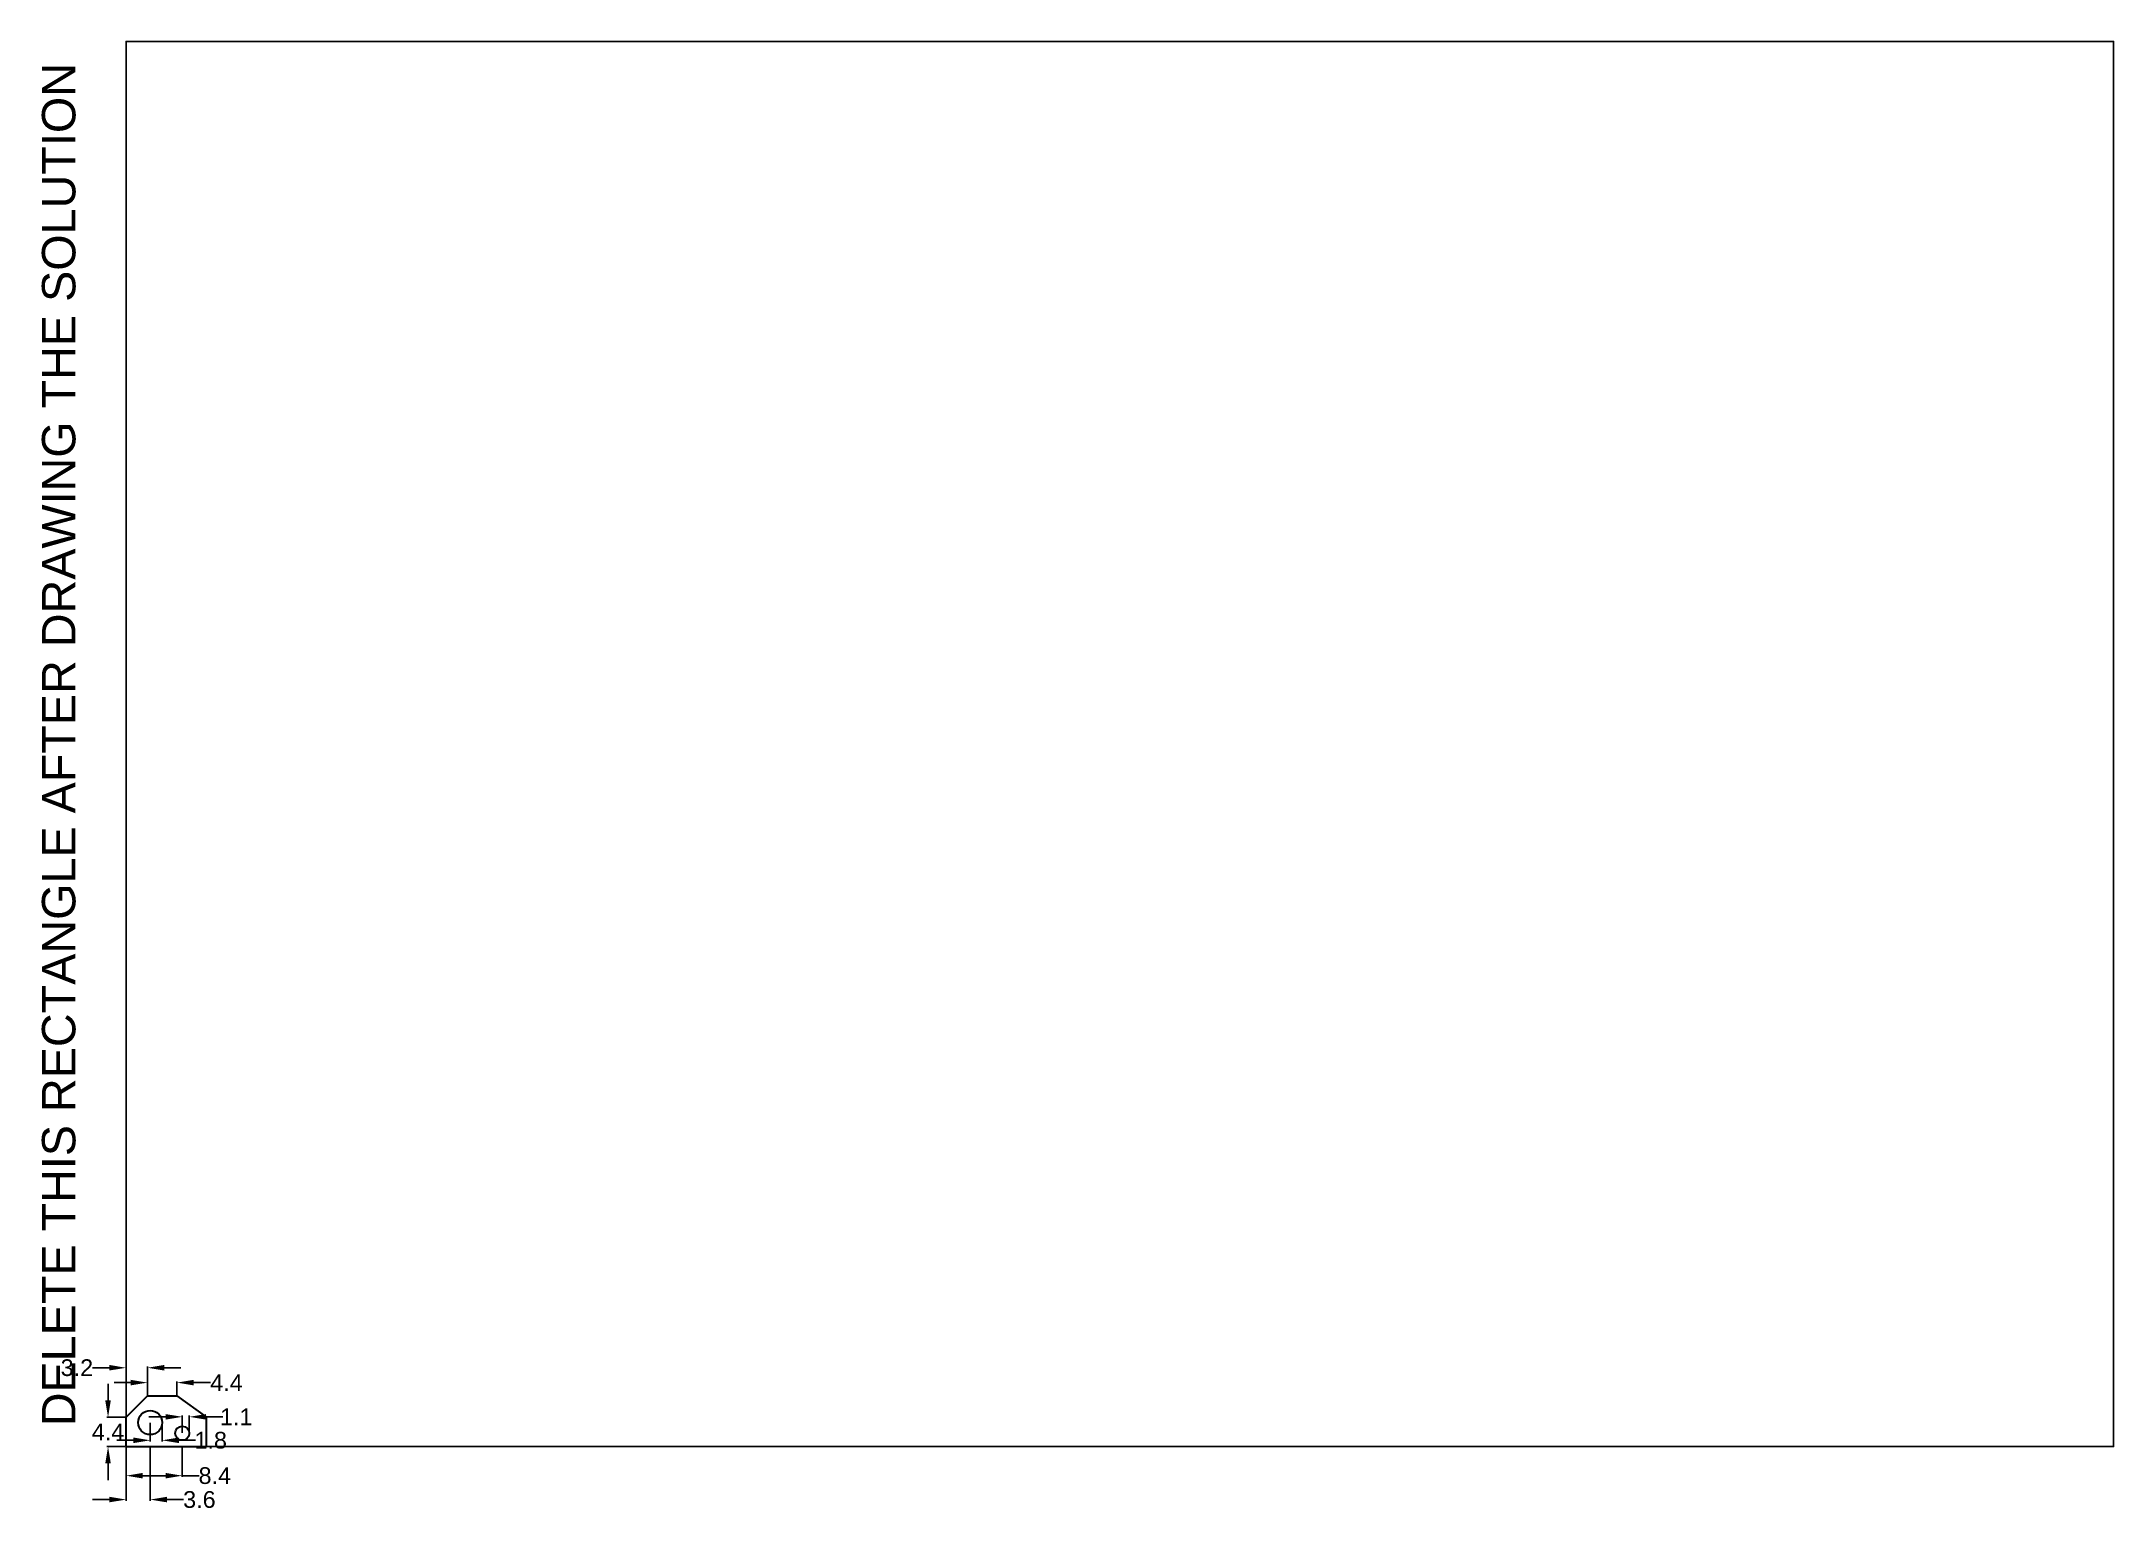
# Model space of a CAD drawing. Header units: millimetres. Extents: x -13 to 297, y -10 to 210.
import ezdxf

# ---------------------------------------------------------------- set-up
doc = ezdxf.new("R2010")
doc.units = ezdxf.units.MM
doc.layers.add('Comments', color=10, linetype='Continuous', lineweight=13, plot=False)
doc.layers.add('thick continuous', color=7, linetype='Continuous', lineweight=30)
doc.styles.get("Standard").update_dxf_attribs({"font": 'arial.ttf'})
doc.dimstyles.get("Standard").update_dxf_attribs({"dimtxt": 2.5, "dimasz": 2.5, "dimexe": 0.18, "dimexo": 0.0625, "dimgap": 0.09, "dimtad": 0, "dimtih": 1, "dimtoh": 1, "dimdec": 1, "dimzin": 0, "dimdsep": 46, "dimtxsty": 'Standard', "dimcen": 0.09, "dimadec": 0, "dimazin": 0, "dimtfac": 1, "dimtdec": 1, "dimtofl": 0, "dimtmove": 0, "dimatfit": 3, "dimfxl": 1, "dimtolj": 1, "dimtzin": 0, "dimarcsym": 0})

# ---------------------------------------------------------------- blocks, each defined once
blk = doc.blocks.new('*D1')
at = {"layer": 'Defpoints', "color": 0, "transparency": 16777216}
for p in [(7.6, 9.57), (3.2, 7.6), (7.6, 7.6)]:
    blk.add_point(p, dxfattribs=at)
at = {"layer": 'thick continuous', "color": 0, "lineweight": -2, "transparency": 16777216}
for p, q in [((0.7, 9.57), (-1.8, 9.57)), ((3.2, 7.66), (3.2, 9.75)), ((7.6, 7.66), (7.6, 9.75)), ((10.1, 9.57), (12.6, 9.57))]:
    blk.add_line(p, q, dxfattribs=at)
at = {"layer": 'thick continuous', "color": 0, "transparency": 16777216}
for points in [[(0.7, 9.99), (0.7, 9.16), (3.2, 9.57)], [(10.1, 9.99), (10.1, 9.16), (7.6, 9.57)]]:
    blk.add_solid(points, dxfattribs=at)
at = {"layer": 'thick continuous', "color": 0, "transparency": 16777216, "insert": (15.01, 9.57), "char_height": 2.5, "attachment_point": 5}
blk.add_mtext('\\A1;4.4', dxfattribs=at)
blk = doc.blocks.new('*D2')
at = {"layer": 'Defpoints', "color": 0, "transparency": 16777216}
for p in [(0, 11.79), (0, 7.6), (3.2, 7.6)]:
    blk.add_point(p, dxfattribs=at)
at = {"layer": 'thick continuous', "color": 0, "lineweight": -2, "transparency": 16777216}
for p, q in [((-2.5, 11.79), (-5, 11.79)), ((0, 7.66), (0, 11.97)), ((3.2, 7.66), (3.2, 11.97)), ((5.7, 11.79), (8.2, 11.79))]:
    blk.add_line(p, q, dxfattribs=at)
at = {"layer": 'thick continuous', "color": 0, "transparency": 16777216}
for points in [[(-2.5, 12.21), (-2.5, 11.38), (0, 11.79)], [(5.7, 12.21), (5.7, 11.38), (3.2, 11.79)]]:
    blk.add_solid(points, dxfattribs=at)
at = {"layer": 'thick continuous', "color": 0, "transparency": 16777216, "insert": (-7.35, 11.79), "char_height": 2.5, "attachment_point": 5}
blk.add_mtext('\\A1;3.2', dxfattribs=at)
blk = doc.blocks.new('*D3')
at = {"layer": 'Defpoints', "color": 0, "transparency": 16777216}
for p in [(0, 4.4), (0, 0), (-2.69, 0)]:
    blk.add_point(p, dxfattribs=at)
at = {"layer": 'thick continuous', "color": 0, "lineweight": -2, "transparency": 16777216}
for p, q in [((-2.69, 6.9), (-2.69, 9.4)), ((-0.06, 4.4), (-2.87, 4.4)), ((-0.06, 0), (-2.87, 0)), ((-2.69, -2.5), (-2.69, -5))]:
    blk.add_line(p, q, dxfattribs=at)
at = {"layer": 'thick continuous', "color": 0, "transparency": 16777216}
for points in [[(-3.11, 6.9), (-2.28, 6.9), (-2.69, 4.4)], [(-3.11, -2.5), (-2.28, -2.5), (-2.69, 0)]]:
    blk.add_solid(points, dxfattribs=at)
at = {"layer": 'thick continuous', "color": 0, "transparency": 16777216, "insert": (-2.69, 2.2), "char_height": 2.5, "attachment_point": 5}
blk.add_mtext('\\A1;4.4', dxfattribs=at)
blk = doc.blocks.new('*D4')
at = {"layer": 'Defpoints', "color": 0, "transparency": 16777216}
for p in [(9.45, 4.46), (8.4, 2), (9.45, 2)]:
    blk.add_point(p, dxfattribs=at)
at = {"layer": 'thick continuous', "color": 0, "lineweight": -2, "transparency": 16777216}
for p, q in [((5.9, 4.46), (3.4, 4.46)), ((8.4, 2.06), (8.4, 4.64)), ((9.45, 2.06), (9.45, 4.64)), ((11.95, 4.46), (14.45, 4.46))]:
    blk.add_line(p, q, dxfattribs=at)
at = {"layer": 'thick continuous', "color": 0, "transparency": 16777216}
for points in [[(5.9, 4.87), (5.9, 4.04), (8.4, 4.46)], [(11.95, 4.87), (11.95, 4.04), (9.45, 4.46)]]:
    blk.add_solid(points, dxfattribs=at)
at = {"layer": 'thick continuous', "color": 0, "transparency": 16777216, "insert": (16.46, 4.46), "char_height": 2.5, "attachment_point": 5}
blk.add_mtext('\\A1;1.1', dxfattribs=at)
blk = doc.blocks.new('*D5')
at = {"layer": 'Defpoints', "color": 0, "transparency": 16777216}
for p in [(3.6, 3.6), (5.4, 3.6), (5.4, 0.95)]:
    blk.add_point(p, dxfattribs=at)
at = {"layer": 'thick continuous', "color": 0, "lineweight": -2, "transparency": 16777216}
for p, q in [((3.6, 3.54), (3.6, 0.77)), ((5.4, 3.54), (5.4, 0.77)), ((1.1, 0.95), (-1.4, 0.95)), ((7.9, 0.95), (10.4, 0.95))]:
    blk.add_line(p, q, dxfattribs=at)
at = {"layer": 'thick continuous', "color": 0, "transparency": 16777216}
for points in [[(1.1, 1.37), (1.1, 0.53), (3.6, 0.95)], [(7.9, 1.37), (7.9, 0.53), (5.4, 0.95)]]:
    blk.add_solid(points, dxfattribs=at)
at = {"layer": 'thick continuous', "color": 0, "transparency": 16777216, "insert": (12.65, 0.95), "char_height": 2.5, "attachment_point": 5}
blk.add_mtext('\\A1;1.8', dxfattribs=at)
blk = doc.blocks.new('*D6')
at = {"layer": 'Defpoints', "color": 0, "transparency": 16777216}
for p in [(0, 0), (3.6, 0), (3.6, -7.91)]:
    blk.add_point(p, dxfattribs=at)
at = {"layer": 'thick continuous', "color": 0, "lineweight": -2, "transparency": 16777216}
for p, q in [((0, -0.06), (0, -8.09)), ((3.6, -0.06), (3.6, -8.09)), ((-2.5, -7.91), (-5, -7.91)), ((6.1, -7.91), (8.6, -7.91))]:
    blk.add_line(p, q, dxfattribs=at)
at = {"layer": 'thick continuous', "color": 0, "transparency": 16777216}
for points in [[(-2.5, -7.49), (-2.5, -8.32), (0, -7.91)], [(6.1, -7.49), (6.1, -8.32), (3.6, -7.91)]]:
    blk.add_solid(points, dxfattribs=at)
at = {"layer": 'thick continuous', "color": 0, "transparency": 16777216, "insert": (10.96, -7.91), "char_height": 2.5, "attachment_point": 5}
blk.add_mtext('\\A1;3.6', dxfattribs=at)
blk = doc.blocks.new('*D7')
at = {"layer": 'Defpoints', "color": 0, "transparency": 16777216}
for p in [(0, 0), (8.4, 0), (8.4, -4.34)]:
    blk.add_point(p, dxfattribs=at)
at = {"layer": 'thick continuous', "color": 0, "lineweight": -2, "transparency": 16777216}
for p, q in [((0, -0.06), (0, -4.52)), ((8.4, -0.06), (8.4, -4.52)), ((2.5, -4.34), (5.9, -4.34)), ((8.4, -4.34), (10.9, -4.34))]:
    blk.add_line(p, q, dxfattribs=at)
at = {"layer": 'thick continuous', "color": 0, "transparency": 16777216}
for points in [[(2.5, -3.92), (2.5, -4.75), (0, -4.34)], [(5.9, -3.92), (5.9, -4.75), (8.4, -4.34)]]:
    blk.add_solid(points, dxfattribs=at)
at = {"layer": 'thick continuous', "color": 0, "transparency": 16777216, "insert": (13.26, -4.34), "char_height": 2.5, "attachment_point": 5}
blk.add_mtext('\\A1;8.4', dxfattribs=at)

msp = doc.modelspace()

# ---------------------------------------------------------------- linework, layer by layer
msp.add_lwpolyline([(0, 0), (297, 0), (297, 210), (0, 210)], close=True)
at = {"layer": 'thick continuous'}
for p, q in [((0, 4.4), (3.2, 7.6)), ((3.2, 7.6), (7.6, 7.6)), ((7.6, 7.6), (12, 4.4)), ((0, 0), (0, 4.4)), ((0, 0), (0, 3.6)), ((12, 0), (12, 4.4)), ((0, 0), (12, 0)), ((0, 0), (3.6, 0)), ((0, 0), (8.4, 0))]:
    msp.add_line(p, q, dxfattribs=at)
for centre, radius in [((3.6, 3.6), 1.8), ((8.4, 2), 1.05)]:
    msp.add_circle(centre, radius, dxfattribs=at)

# ---------------------------------------------------------------- texts
at = {"layer": 'Comments'}
msp.add_text('DELETE THIS RECTANGLE AFTER DRAWING THE SOLUTION', height=5, rotation=90, dxfattribs=at).set_placement((-7.57, 3.05))

# ---------------------------------------------------------------- dimensions: what is measured, and where the dimension line sits
at = {"layer": 'thick continuous'}
for base, p1, p2, picture, middle in [((0, 11.79), (3.2, 7.6), (0, 7.6), '*D2', (-7.35, 11.79)), ((7.6, 9.57), (3.2, 7.6), (7.6, 7.6), '*D1', (15.01, 9.57)), ((5.4, 0.95), (3.6, 3.6), (5.4, 3.6), '*D5', (12.65, 0.95)), ((9.45, 4.4581871), (8.4, 2), (9.45, 2), '*D4', (16.45678035, 4.4581871)), ((3.6, -7.91), (0, 0), (3.6, 0), '*D6', (10.96, -7.91)), ((8.4, -4.34), (0, 0), (8.4, 0), '*D7', (13.26, -4.34))]:
    dim = msp.add_linear_dim(base=base, p1=p1, p2=p2, dimstyle='Standard', dxfattribs=at)
    dim.commit()
    dim.dimension.update_dxf_attribs({"geometry": picture, "text_midpoint": middle})
dim = msp.add_linear_dim(base=(-2.69, 0), p1=(0, 4.4), p2=(0, 0), angle=90, dimstyle='Standard', dxfattribs=at)
dim.commit()
dim.dimension.update_dxf_attribs({"geometry": '*D3', "text_midpoint": (-2.69, 2.2)})

doc.saveas('drawing.dxf')
